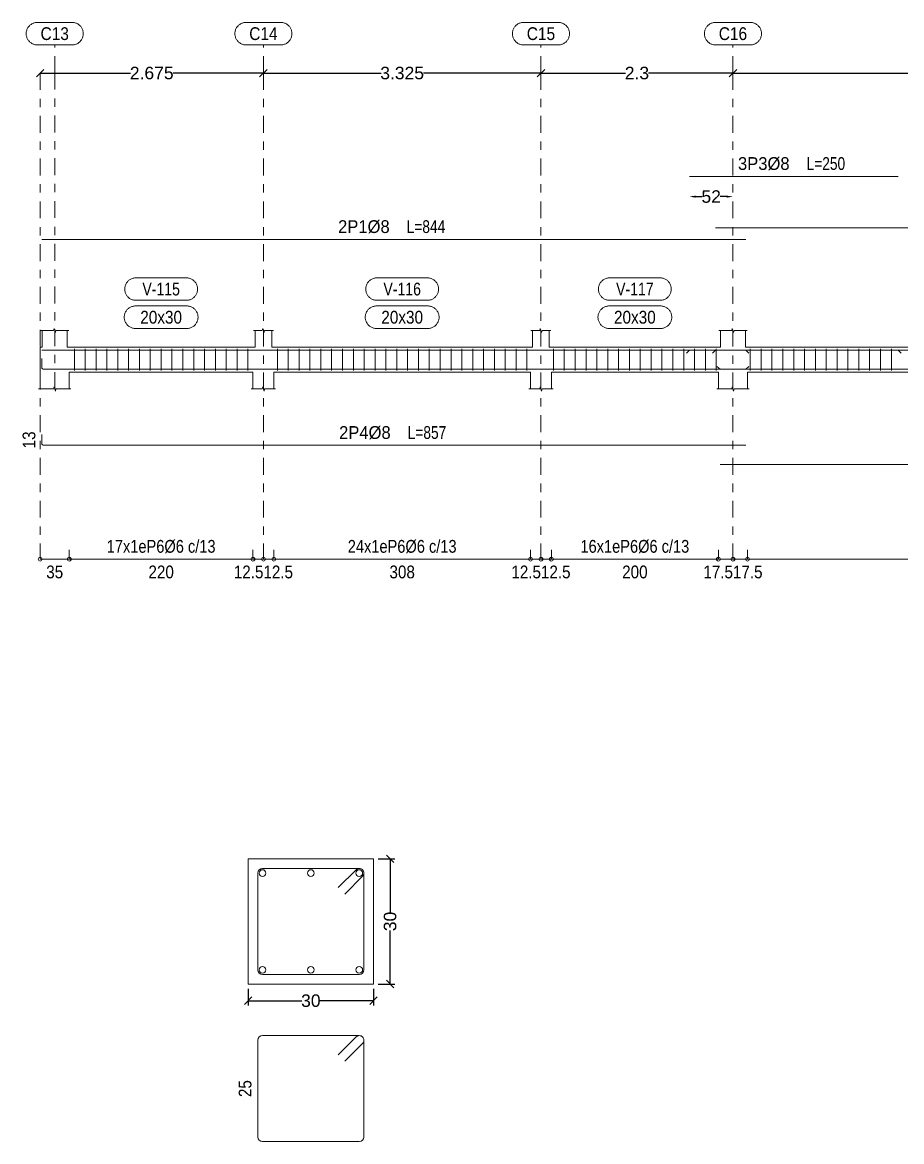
# Model space of a CAD drawing. Header units: millimetres. Extents: x 2 to 158, y -69 to 77.
# Drawn here: x 124.61 to 135.14, y 51.8 to 65.21 of the extents above; entities that cross this region are included whole.
import ezdxf
from ezdxf.enums import TextEntityAlignment as Align

# ---------------------------------------------------------------- set-up
doc = ezdxf.new("R2010")
doc.units = ezdxf.units.MM
doc.linetypes.add('CYPE_RAYAPUNTO', pattern=[0.4125, 0.2025, -0.105, 0, -0.105])
for name, color, linetype, lineweight in [('ALZ_ARM_LONG_ARM_TEXTOS', 3, 'Continuous', 9), ('ALZ_ARM_LONG_TXT_LONG', 3, 'Continuous', 9), ('ALZ_ARM_TRANS_TXT_EST', 3, 'Continuous', 9), ('ALZ_CONT_NUDOS', 122, 'Continuous', 9), ('ALZ_CONT_VIG_HORMIGON', 2, 'Continuous', 9), ('ALZ_COT_COT_ANCLAJES', 3, 'Continuous', 0), ('ALZ_COT_COT_ARM', 3, 'Continuous', 0), ('ALZ_COT_COT_EST', 3, 'Continuous', 0), ('ALZ_COT_COT_LIN_APOYOS', 2, 'CYPE_RAYAPUNTO', 0), ('ALZ_COT_LONGITUD_PROYECTADA', 122, 'Continuous', 0), ('ALZ_COT_TEXTOS_ESTRIBOS', 122, 'Continuous', 0), ('ALZ_REF_COT_LIN_AUX_COTA', 2, 'CYPE_RAYAPUNTO', 9), ('ALZ_REF_REF_NOMBRE', 3, 'Continuous', 9), ('ALZ_REF_REF_REFERENCIA', 3, 'Continuous', 9), ('ALZ_REF_TEXTO_REF_NOMBRE', 3, 'Continuous', 9), ('ALZ_REF_TEXTO_REF_REFERENCIA', 3, 'Continuous', 9), ('ARM_LONGITUDINAL_Ø16', 212, 'Continuous', 9), ('ARM_LONGITUDINAL_Ø8', 32, 'Continuous', 9), ('ARM_TRANSVERSAL_Ø6', 151, 'Continuous', 9), ('SEC_CONT_VIG_HORMIGON_SECCION', 2, 'Continuous', 9), ('SEC_COTAS_SEC_DIM_VIGA', 122, 'Continuous', 0), ('SEC_COTAS_TEXTOS_DESPIECE_ESTRIBADO', 122, 'Continuous', 0)]:
    doc.layers.add(name, color=color, linetype=linetype, lineweight=lineweight)
doc.styles.add('CYPETXT_0.225_romans', font='arial.ttf', dxfattribs={"height": 0.15})
doc.styles.add('CYPETXT_romans', font='arial.ttf', dxfattribs={"height": 0.2})
doc.dimstyles.new('cype_arrow', dxfattribs={"dimtxt": 0.18, "dimasz": 0.075, "dimexe": 0.05625, "dimexo": 0.05625, "dimgap": 0, "dimtad": 0, "dimdec": 4, "dimzin": 0, "dimdsep": 46, "dimtxsty": 'CYPETXT_0.225_romans', "dimcen": 0.09, "dimadec": 0, "dimazin": 0, "dimtfac": 1, "dimtdec": 4, "dimtofl": 0, "dimtmove": 2, "dimatfit": 3, "dimfxl": 1, "dimtolj": 1, "dimtzin": 0, "dimarcsym": 0})
doc.dimstyles.new('cype_oblique', dxfattribs={"dimtxt": 0.18, "dimasz": 0.18, "dimexe": 0.05625, "dimexo": 0.05625, "dimgap": 0, "dimtad": 0, "dimdec": 4, "dimzin": 0, "dimdsep": 46, "dimtxsty": 'CYPETXT_0.225_romans', "dimblk": 'OBLIQUE', "dimtsz": 0.045, "dimcen": 0.09, "dimadec": 0, "dimazin": 0, "dimtfac": 1, "dimtdec": 4, "dimtofl": 0, "dimtmove": 2, "dimatfit": 3, "dimfxl": 1, "dimtolj": 1, "dimtzin": 0, "dimarcsym": 0})

# ---------------------------------------------------------------- blocks, each defined once
blk = doc.blocks.new('*D343')
at = {"layer": 'ALZ_COT_LONGITUD_PROYECTADA', "color": 0, "lineweight": -2, "transparency": 16777216}
for p, q in [((124.776, 64.56), (124.866, 64.65)), ((127.451, 64.56), (127.541, 64.65)), ((124.821, 64.605), (125.903, 64.605)), ((127.496, 64.605), (126.413, 64.605))]:
    blk.add_line(p, q, dxfattribs=at)
at = {"layer": 'Defpoints', "color": 0, "transparency": 16777216}
for p in [(124.821, 64.605), (124.821, 64.605), (127.496, 64.605)]:
    blk.add_point(p, dxfattribs=at)
at = {"layer": 'ALZ_COT_LONGITUD_PROYECTADA', "color": 0, "transparency": 16777216, "insert": (126.158, 64.605), "char_height": 0.15, "attachment_point": 5, "style": 'CYPETXT_0.225_romans'}
blk.add_mtext('\\A1;2.675', dxfattribs=at)
blk = doc.blocks.new('_OBLIQUE')
at = {"color": 0, "linetype": 'ByBlock', "lineweight": -2}
blk.add_line((-0.5, -0.5), (0.5, 0.5), dxfattribs=at)
blk = doc.blocks.new('*D344')
at = {"layer": 'ALZ_COT_LONGITUD_PROYECTADA', "color": 0, "lineweight": -2, "transparency": 16777216}
for p, q in [((127.451, 64.56), (127.541, 64.65)), ((130.776, 64.56), (130.866, 64.65)), ((127.496, 64.605), (128.905, 64.605)), ((130.821, 64.605), (129.412, 64.605))]:
    blk.add_line(p, q, dxfattribs=at)
at = {"layer": 'Defpoints', "color": 0, "transparency": 16777216}
for p in [(127.496, 64.605), (127.496, 64.605), (130.821, 64.605)]:
    blk.add_point(p, dxfattribs=at)
at = {"layer": 'ALZ_COT_LONGITUD_PROYECTADA', "color": 0, "transparency": 16777216, "insert": (129.158, 64.605), "char_height": 0.15, "attachment_point": 5, "style": 'CYPETXT_0.225_romans'}
blk.add_mtext('\\A1;3.325', dxfattribs=at)
blk = doc.blocks.new('*D345')
at = {"layer": 'ALZ_COT_LONGITUD_PROYECTADA', "color": 0, "lineweight": -2, "transparency": 16777216}
for p, q in [((130.776, 64.56), (130.866, 64.65)), ((133.076, 64.56), (133.166, 64.65)), ((130.821, 64.605), (131.833, 64.605)), ((133.121, 64.605), (132.109, 64.605))]:
    blk.add_line(p, q, dxfattribs=at)
at = {"layer": 'Defpoints', "color": 0, "transparency": 16777216}
for p in [(130.821, 64.605), (130.821, 64.605), (133.121, 64.605)]:
    blk.add_point(p, dxfattribs=at)
at = {"layer": 'ALZ_COT_LONGITUD_PROYECTADA', "color": 0, "transparency": 16777216, "insert": (131.971, 64.605), "char_height": 0.15, "attachment_point": 5, "style": 'CYPETXT_0.225_romans'}
blk.add_mtext('\\A1;2.3', dxfattribs=at)
blk = doc.blocks.new('*D346')
at = {"layer": 'ALZ_COT_LONGITUD_PROYECTADA', "color": 0, "lineweight": -2, "transparency": 16777216}
for p, q in [((133.076, 64.56), (133.166, 64.65)), ((142.076, 64.56), (142.166, 64.65)), ((133.121, 64.605), (137.572, 64.605)), ((142.121, 64.605), (137.67, 64.605))]:
    blk.add_line(p, q, dxfattribs=at)
at = {"layer": 'Defpoints', "color": 0, "transparency": 16777216}
for p in [(133.121, 64.605), (133.121, 64.605), (142.121, 64.605)]:
    blk.add_point(p, dxfattribs=at)
at = {"layer": 'ALZ_COT_LONGITUD_PROYECTADA', "color": 0, "transparency": 16777216, "insert": (137.621, 64.605), "char_height": 0.15, "attachment_point": 5, "style": 'CYPETXT_0.225_romans'}
blk.add_mtext('\\A1;9', dxfattribs=at)
blk = doc.blocks.new('*D347')
at = {"layer": 'ALZ_COT_COT_ARM', "color": 0, "lineweight": -2, "transparency": 16777216}
for p, q in [((132.674, 63.125), (132.753, 63.125)), ((133.046, 63.125), (132.967, 63.125))]:
    blk.add_line(p, q, dxfattribs=at)
at = {"layer": 'ALZ_COT_COT_ARM', "color": 0, "transparency": 16777216}
for points in [[(132.674, 63.137), (132.674, 63.112), (132.599, 63.125)], [(133.046, 63.137), (133.046, 63.112), (133.121, 63.125)]]:
    blk.add_solid(points, dxfattribs=at)
at = {"layer": 'Defpoints', "color": 0, "transparency": 16777216}
for p in [(132.599, 63.125), (133.121, 63.125), (133.121, 63.125)]:
    blk.add_point(p, dxfattribs=at)
at = {"layer": 'ALZ_COT_COT_ARM', "color": 0, "transparency": 16777216, "insert": (132.86, 63.125), "char_height": 0.15, "attachment_point": 5, "style": 'CYPETXT_0.225_romans'}
blk.add_mtext('\\A1;52', dxfattribs=at)
blk = doc.blocks.new('*D354')
at = {"layer": 'Defpoints', "color": 0, "transparency": 16777216}
for p in [(127.314, 53.689), (128.814, 53.689), (128.814, 53.489)]:
    blk.add_point(p, dxfattribs=at)
at = {"layer": 'SEC_COTAS_SEC_DIM_VIGA', "color": 0, "lineweight": -2, "transparency": 16777216}
for p, q in [((127.269, 53.444), (127.359, 53.534)), ((127.314, 53.633), (127.314, 53.433)), ((128.769, 53.444), (128.859, 53.534)), ((128.814, 53.633), (128.814, 53.433)), ((127.314, 53.489), (127.957, 53.489)), ((128.814, 53.489), (128.171, 53.489))]:
    blk.add_line(p, q, dxfattribs=at)
at = {"layer": 'SEC_COTAS_SEC_DIM_VIGA', "color": 0, "transparency": 16777216, "insert": (128.064, 53.489), "char_height": 0.15, "attachment_point": 5, "style": 'CYPETXT_0.225_romans'}
blk.add_mtext('\\A1;30', dxfattribs=at)
blk = doc.blocks.new('*D355')
at = {"layer": 'Defpoints', "color": 0, "transparency": 16777216}
for p in [(128.814, 55.189), (129.014, 55.189), (128.814, 53.689)]:
    blk.add_point(p, dxfattribs=at)
at = {"layer": 'SEC_COTAS_SEC_DIM_VIGA', "color": 0, "lineweight": -2, "transparency": 16777216}
for p, q in [((128.87, 55.189), (129.07, 55.189)), ((129.059, 55.144), (128.969, 55.234)), ((129.014, 55.189), (129.014, 54.546)), ((129.014, 53.689), (129.014, 54.332)), ((128.87, 53.689), (129.07, 53.689)), ((129.059, 53.644), (128.969, 53.734))]:
    blk.add_line(p, q, dxfattribs=at)
at = {"layer": 'SEC_COTAS_SEC_DIM_VIGA', "color": 0, "transparency": 16777216, "insert": (129.014, 54.439), "char_height": 0.15, "attachment_point": 5, "rotation": 90, "style": 'CYPETXT_0.225_romans'}
blk.add_mtext('\\A1;30', dxfattribs=at)

msp = doc.modelspace()

# ---------------------------------------------------------------- linework, layer by layer
at = {"layer": 'ALZ_CONT_NUDOS'}
for p, q in [((124.84582, 61.3197), (124.84582, 61.5197)), ((125.14582, 61.3197), (125.14582, 61.5197)), ((127.39582, 61.3197), (127.39582, 61.5197)), ((127.59582, 61.3197), (127.59582, 61.5197)), ((130.72089, 61.3197), (130.72089, 61.5197)), ((130.92089, 61.3197), (130.92089, 61.5197)), ((132.97089, 61.3197), (132.97089, 61.5197)), ((133.27089, 61.3197), (133.27089, 61.5197)), ((124.82082, 61.3197), (124.84582, 61.3197)), ((125.17082, 61.3197), (125.14582, 61.3197)), ((127.37082, 61.3197), (127.39582, 61.3197)), ((127.62082, 61.3197), (127.59582, 61.3197)), ((130.69589, 61.3197), (130.72089, 61.3197)), ((130.94589, 61.3197), (130.92089, 61.3197)), ((132.94589, 61.3197), (132.97089, 61.3197)), ((133.29589, 61.3197), (133.27089, 61.3197)), ((124.82082, 61.0197), (124.82082, 60.8197)), ((125.17082, 61.0197), (125.17082, 60.8197)), ((127.37082, 61.0197), (127.37082, 60.8197)), ((127.62082, 61.0197), (127.62082, 60.8197)), ((130.69589, 61.0197), (130.69589, 60.8197)), ((130.94589, 61.0197), (130.94589, 60.8197)), ((132.94589, 61.0197), (132.94589, 60.8197)), ((133.29589, 61.0197), (133.29589, 60.8197))]:
    msp.add_line(p, q, dxfattribs=at)
for points in [[(124.82582, 61.5197), (124.98082, 61.5197), (124.98832, 61.5447), (125.00332, 61.4947), (125.01082, 61.5197), (125.16582, 61.5197)], [(127.37582, 61.5197), (127.48082, 61.5197), (127.48832, 61.5447), (127.50332, 61.4947), (127.51082, 61.5197), (127.61582, 61.5197)], [(130.70089, 61.5197), (130.80589, 61.5197), (130.81339, 61.5447), (130.82839, 61.4947), (130.83589, 61.5197), (130.94089, 61.5197)], [(132.95089, 61.5197), (133.10589, 61.5197), (133.11339, 61.5447), (133.12839, 61.4947), (133.13589, 61.5197), (133.29089, 61.5197)], [(124.82082, 61.3197), (124.82082, 61.0197)], [(124.80082, 60.8197), (124.98082, 60.8197), (124.98832, 60.8447), (125.00332, 60.7947), (125.01082, 60.8197), (125.19082, 60.8197)], [(127.35082, 60.8197), (127.48082, 60.8197), (127.48832, 60.8447), (127.50332, 60.7947), (127.51082, 60.8197), (127.64082, 60.8197)], [(130.67589, 60.8197), (130.80589, 60.8197), (130.81339, 60.8447), (130.82839, 60.7947), (130.83589, 60.8197), (130.96589, 60.8197)], [(132.92589, 60.8197), (133.10589, 60.8197), (133.11339, 60.8447), (133.12839, 60.7947), (133.13589, 60.8197), (133.31589, 60.8197)]]:
    msp.add_lwpolyline(points, dxfattribs=at)
at = {"layer": 'ALZ_CONT_VIG_HORMIGON'}
for p, q in [((125.17082, 61.3197), (127.37082, 61.3197)), ((127.62082, 61.3197), (130.69589, 61.3197)), ((130.94589, 61.3197), (132.94589, 61.3197)), ((133.29589, 61.3197), (141.42089, 61.3197)), ((125.17082, 61.0197), (127.37082, 61.0197)), ((127.62082, 61.0197), (130.69589, 61.0197)), ((130.94589, 61.0197), (132.94589, 61.0197)), ((133.29589, 61.0197), (141.42089, 61.0197))]:
    msp.add_line(p, q, dxfattribs=at)
at = {"layer": 'ALZ_COT_COT_EST'}
for p, q in [((124.82082, 58.78061), (124.82082, 58.89311)), ((125.17082, 58.78061), (125.17082, 58.89311)), ((127.37082, 58.78061), (127.37082, 58.89311)), ((127.49582, 58.78061), (127.49582, 58.89311)), ((127.62082, 58.78061), (127.62082, 58.89311)), ((130.69589, 58.78061), (130.69589, 58.89311)), ((130.82089, 58.78061), (130.82089, 58.89311)), ((130.94589, 58.78061), (130.94589, 58.89311)), ((132.94589, 58.78061), (132.94589, 58.89311)), ((133.12089, 58.78061), (133.12089, 58.89311)), ((133.29589, 58.78061), (133.29589, 58.89311))]:
    msp.add_line(p, q, dxfattribs=at)
for points in [[(124.82082, 58.78061), (125.17082, 58.78061), (125.17082, 58.89311)], [(125.17082, 58.78061), (127.37082, 58.78061), (127.37082, 58.89311)], [(127.37082, 58.78061), (127.49582, 58.78061), (127.49582, 58.89311)], [(127.49582, 58.78061), (127.62082, 58.78061), (127.62082, 58.89311)], [(127.62082, 58.78061), (130.69589, 58.78061), (130.69589, 58.89311)], [(130.69589, 58.78061), (130.82089, 58.78061), (130.82089, 58.89311)], [(130.82089, 58.78061), (130.94589, 58.78061), (130.94589, 58.89311)], [(130.94589, 58.78061), (132.94589, 58.78061), (132.94589, 58.89311)], [(132.94589, 58.78061), (133.12089, 58.78061), (133.12089, 58.89311)], [(133.12089, 58.78061), (133.29589, 58.78061), (133.29589, 58.89311)], [(133.29589, 58.78061), (141.42089, 58.78061), (141.42089, 58.89311)]]:
    msp.add_lwpolyline(points, dxfattribs=at)
for centre in [(124.82082, 58.78061), (125.17082, 58.78061), (125.17082, 58.78061), (127.37082, 58.78061), (127.37082, 58.78061), (127.49582, 58.78061), (127.49582, 58.78061), (127.62082, 58.78061), (127.62082, 58.78061), (130.69589, 58.78061), (130.69589, 58.78061), (130.82089, 58.78061), (130.82089, 58.78061), (130.94589, 58.78061), (130.94589, 58.78061), (132.94589, 58.78061), (132.94589, 58.78061), (133.12089, 58.78061), (133.12089, 58.78061), (133.29589, 58.78061), (133.29589, 58.78061)]:
    msp.add_circle(centre, 0.0225, dxfattribs=at)
at = {"layer": 'ALZ_COT_COT_LIN_APOYOS'}
for p, q in [((124.82082, 64.60529), (124.82082, 58.78061)), ((127.49582, 64.60529), (127.49582, 58.78061)), ((130.82089, 64.60529), (130.82089, 58.78061)), ((133.12089, 64.60529), (133.12089, 58.78061))]:
    msp.add_line(p, q, dxfattribs=at)
at = {"layer": 'ALZ_REF_COT_LIN_AUX_COTA'}
for p, q in [((124.99582, 64.60529), (124.99582, 64.94279)), ((127.49582, 64.60529), (127.49582, 64.94279)), ((130.82089, 64.60529), (130.82089, 64.94279)), ((133.12089, 64.60529), (133.12089, 64.94279)), ((124.99582, 60.8197), (124.99582, 64.60529))]:
    msp.add_line(p, q, dxfattribs=at)
at = {"layer": 'ALZ_REF_REF_NOMBRE'}
for points in [[(126.57232, 62.1522), (126.58134, 62.1519), (126.59031, 62.151), (126.59921, 62.1495), (126.60799, 62.1474), (126.6166, 62.14473), (126.62502, 62.14149), (126.63321, 62.13769), (126.64112, 62.13336), (126.64872, 62.1285), (126.65599, 62.12315), (126.66288, 62.11732), (126.66936, 62.11105), (126.67541, 62.10436), (126.681, 62.09728), (126.68611, 62.08984), (126.69071, 62.08208), (126.69478, 62.07403), (126.6983, 62.06572), (126.70126, 62.0572), (126.70364, 62.0485), (126.70544, 62.03966), (126.70664, 62.03071), (126.70724, 62.02171), (126.70724, 62.01269), (126.70664, 62.00369), (126.70544, 61.99475), (126.70364, 61.98591), (126.70126, 61.9772), (126.6983, 61.96868), (126.69478, 61.96037), (126.69071, 61.95232), (126.68611, 61.94456), (126.681, 61.93712), (126.67541, 61.93004), (126.66936, 61.92335), (126.66288, 61.91708), (126.65599, 61.91125), (126.64872, 61.9059), (126.64112, 61.90105), (126.63321, 61.89671), (126.62502, 61.89291), (126.6166, 61.88967), (126.60799, 61.887), (126.59921, 61.88491), (126.59031, 61.88341), (126.58134, 61.8825), (126.57232, 61.8822), (125.96932, 61.8822), (125.9603, 61.8825), (125.95133, 61.88341), (125.94243, 61.88491), (125.93365, 61.887), (125.92504, 61.88967), (125.91662, 61.89291), (125.90843, 61.89671), (125.90052, 61.90105), (125.89292, 61.9059), (125.88565, 61.91125), (125.87876, 61.91708), (125.87228, 61.92335), (125.86623, 61.93004), (125.86063, 61.93712), (125.85553, 61.94456), (125.85093, 61.95232), (125.84686, 61.96037), (125.84334, 61.96868), (125.84038, 61.9772), (125.838, 61.98591), (125.8362, 61.99475), (125.835, 62.00369), (125.83439, 62.01269), (125.83439, 62.02171), (125.835, 62.03071), (125.8362, 62.03966), (125.838, 62.0485), (125.84038, 62.0572), (125.84334, 62.06572), (125.84686, 62.07403), (125.85093, 62.08208), (125.85553, 62.08984), (125.86063, 62.09728), (125.86623, 62.10436), (125.87228, 62.11105), (125.87876, 62.11732), (125.88565, 62.12315), (125.89292, 62.1285), (125.90052, 62.13336), (125.90843, 62.13769), (125.91662, 62.14149), (125.92504, 62.14473), (125.93365, 62.1474), (125.94243, 62.1495), (125.95133, 62.151), (125.9603, 62.1519), (125.96932, 62.1522), (126.57232, 62.1522)], [(129.45985, 62.1522), (129.46887, 62.1519), (129.47785, 62.151), (129.48674, 62.1495), (129.49552, 62.1474), (129.50414, 62.14473), (129.51256, 62.14149), (129.52074, 62.13769), (129.52865, 62.13336), (129.53626, 62.1285), (129.54352, 62.12315), (129.55041, 62.11732), (129.5569, 62.11105), (129.56295, 62.10436), (129.56854, 62.09728), (129.57364, 62.08984), (129.57824, 62.08208), (129.58231, 62.07403), (129.58583, 62.06572), (129.58879, 62.0572), (129.59118, 62.0485), (129.59297, 62.03966), (129.59418, 62.03071), (129.59478, 62.02171), (129.59478, 62.01269), (129.59418, 62.00369), (129.59297, 61.99475), (129.59118, 61.98591), (129.58879, 61.9772), (129.58583, 61.96868), (129.58231, 61.96037), (129.57824, 61.95232), (129.57364, 61.94456), (129.56854, 61.93712), (129.56295, 61.93004), (129.5569, 61.92335), (129.55041, 61.91708), (129.54352, 61.91125), (129.53626, 61.9059), (129.52865, 61.90105), (129.52074, 61.89671), (129.51256, 61.89291), (129.50414, 61.88967), (129.49552, 61.887), (129.48674, 61.88491), (129.47785, 61.88341), (129.46887, 61.8825), (129.45985, 61.8822), (128.85685, 61.8822), (128.84784, 61.8825), (128.83886, 61.88341), (128.82996, 61.88491), (128.82119, 61.887), (128.81257, 61.88967), (128.80415, 61.89291), (128.79597, 61.89671), (128.78806, 61.90105), (128.78045, 61.9059), (128.77319, 61.91125), (128.7663, 61.91708), (128.75981, 61.92335), (128.75376, 61.93004), (128.74817, 61.93712), (128.74306, 61.94456), (128.73847, 61.95232), (128.7344, 61.96037), (128.73087, 61.96868), (128.72792, 61.9772), (128.72553, 61.98591), (128.72373, 61.99475), (128.72253, 62.00369), (128.72193, 62.01269), (128.72193, 62.02171), (128.72253, 62.03071), (128.72373, 62.03966), (128.72553, 62.0485), (128.72792, 62.0572), (128.73087, 62.06572), (128.7344, 62.07403), (128.73847, 62.08208), (128.74306, 62.08984), (128.74817, 62.09728), (128.75376, 62.10436), (128.75981, 62.11105), (128.7663, 62.11732), (128.77319, 62.12315), (128.78045, 62.1285), (128.78806, 62.13336), (128.79597, 62.13769), (128.80415, 62.14149), (128.81257, 62.14473), (128.82119, 62.1474), (128.82996, 62.1495), (128.83886, 62.151), (128.84784, 62.1519), (128.85685, 62.1522), (129.45985, 62.1522)], [(132.24739, 62.1522), (132.25641, 62.1519), (132.26538, 62.151), (132.27428, 62.1495), (132.28306, 62.1474), (132.29167, 62.14473), (132.30009, 62.14149), (132.30828, 62.13769), (132.31619, 62.13336), (132.32379, 62.1285), (132.33106, 62.12315), (132.33794, 62.11732), (132.34443, 62.11105), (132.35048, 62.10436), (132.35607, 62.09728), (132.36118, 62.08984), (132.36578, 62.08208), (132.36985, 62.07403), (132.37337, 62.06572), (132.37633, 62.0572), (132.37871, 62.0485), (132.38051, 62.03966), (132.38171, 62.03071), (132.38231, 62.02171), (132.38231, 62.01269), (132.38171, 62.00369), (132.38051, 61.99475), (132.37871, 61.98591), (132.37633, 61.9772), (132.37337, 61.96868), (132.36985, 61.96037), (132.36578, 61.95232), (132.36118, 61.94456), (132.35607, 61.93712), (132.35048, 61.93004), (132.34443, 61.92335), (132.33794, 61.91708), (132.33106, 61.91125), (132.32379, 61.9059), (132.31619, 61.90105), (132.30828, 61.89671), (132.30009, 61.89291), (132.29167, 61.88967), (132.28306, 61.887), (132.27428, 61.88491), (132.26538, 61.88341), (132.25641, 61.8825), (132.24739, 61.8822), (131.64439, 61.8822), (131.63537, 61.8825), (131.6264, 61.88341), (131.6175, 61.88491), (131.60872, 61.887), (131.60011, 61.88967), (131.59169, 61.89291), (131.5835, 61.89671), (131.57559, 61.90105), (131.56799, 61.9059), (131.56072, 61.91125), (131.55383, 61.91708), (131.54735, 61.92335), (131.5413, 61.93004), (131.5357, 61.93712), (131.5306, 61.94456), (131.526, 61.95232), (131.52193, 61.96037), (131.51841, 61.96868), (131.51545, 61.9772), (131.51307, 61.98591), (131.51127, 61.99475), (131.51007, 62.00369), (131.50946, 62.01269), (131.50946, 62.02171), (131.51007, 62.03071), (131.51127, 62.03966), (131.51307, 62.0485), (131.51545, 62.0572), (131.51841, 62.06572), (131.52193, 62.07403), (131.526, 62.08208), (131.5306, 62.08984), (131.5357, 62.09728), (131.5413, 62.10436), (131.54735, 62.11105), (131.55383, 62.11732), (131.56072, 62.12315), (131.56799, 62.1285), (131.57559, 62.13336), (131.5835, 62.13769), (131.59169, 62.14149), (131.60011, 62.14473), (131.60872, 62.1474), (131.6175, 62.1495), (131.6264, 62.151), (131.63537, 62.1519), (131.64439, 62.1522), (132.24739, 62.1522)], [(126.57794, 61.8147), (126.58696, 61.8144), (126.59594, 61.8135), (126.60483, 61.812), (126.61361, 61.8099), (126.62223, 61.80723), (126.63065, 61.80399), (126.63883, 61.80019), (126.64674, 61.79586), (126.65435, 61.791), (126.66161, 61.78565), (126.6685, 61.77982), (126.67499, 61.77355), (126.68104, 61.76686), (126.68663, 61.75978), (126.69173, 61.75234), (126.69633, 61.74458), (126.7004, 61.73653), (126.70392, 61.72822), (126.70688, 61.7197), (126.70927, 61.711), (126.71106, 61.70216), (126.71227, 61.69321), (126.71287, 61.68421), (126.71287, 61.67519), (126.71227, 61.66619), (126.71106, 61.65725), (126.70927, 61.64841), (126.70688, 61.6397), (126.70392, 61.63118), (126.7004, 61.62287), (126.69633, 61.61482), (126.69173, 61.60706), (126.68663, 61.59962), (126.68104, 61.59254), (126.67499, 61.58585), (126.6685, 61.57958), (126.66161, 61.57375), (126.65435, 61.5684), (126.64674, 61.56355), (126.63883, 61.55921), (126.63065, 61.55541), (126.62223, 61.55217), (126.61361, 61.5495), (126.60483, 61.54741), (126.59594, 61.54591), (126.58696, 61.545), (126.57794, 61.5447), (125.96369, 61.5447), (125.95468, 61.545), (125.9457, 61.54591), (125.9368, 61.54741), (125.92803, 61.5495), (125.91941, 61.55217), (125.91099, 61.55541), (125.90281, 61.55921), (125.8949, 61.56355), (125.88729, 61.5684), (125.88003, 61.57375), (125.87314, 61.57958), (125.86665, 61.58585), (125.8606, 61.59254), (125.85501, 61.59962), (125.8499, 61.60706), (125.84531, 61.61482), (125.84124, 61.62287), (125.83771, 61.63118), (125.83476, 61.6397), (125.83237, 61.64841), (125.83057, 61.65725), (125.82937, 61.66619), (125.82877, 61.67519), (125.82877, 61.68421), (125.82937, 61.69321), (125.83057, 61.70216), (125.83237, 61.711), (125.83476, 61.7197), (125.83771, 61.72822), (125.84124, 61.73653), (125.84531, 61.74458), (125.8499, 61.75234), (125.85501, 61.75978), (125.8606, 61.76686), (125.86665, 61.77355), (125.87314, 61.77982), (125.88003, 61.78565), (125.88729, 61.791), (125.8949, 61.79586), (125.90281, 61.80019), (125.91099, 61.80399), (125.91941, 61.80723), (125.92803, 61.8099), (125.9368, 61.812), (125.9457, 61.8135), (125.95468, 61.8144), (125.96369, 61.8147), (126.57794, 61.8147)], [(129.46548, 61.8147), (129.4745, 61.8144), (129.48347, 61.8135), (129.49237, 61.812), (129.50115, 61.8099), (129.50976, 61.80723), (129.51818, 61.80399), (129.52637, 61.80019), (129.53428, 61.79586), (129.54188, 61.791), (129.54915, 61.78565), (129.55603, 61.77982), (129.56252, 61.77355), (129.56857, 61.76686), (129.57416, 61.75978), (129.57927, 61.75234), (129.58387, 61.74458), (129.58794, 61.73653), (129.59146, 61.72822), (129.59442, 61.7197), (129.5968, 61.711), (129.5986, 61.70216), (129.5998, 61.69321), (129.6004, 61.68421), (129.6004, 61.67519), (129.5998, 61.66619), (129.5986, 61.65725), (129.5968, 61.64841), (129.59442, 61.6397), (129.59146, 61.63118), (129.58794, 61.62287), (129.58387, 61.61482), (129.57927, 61.60706), (129.57416, 61.59962), (129.56857, 61.59254), (129.56252, 61.58585), (129.55603, 61.57958), (129.54915, 61.57375), (129.54188, 61.5684), (129.53428, 61.56355), (129.52637, 61.55921), (129.51818, 61.55541), (129.50976, 61.55217), (129.50115, 61.5495), (129.49237, 61.54741), (129.48347, 61.54591), (129.4745, 61.545), (129.46548, 61.5447), (128.85123, 61.5447), (128.84221, 61.545), (128.83324, 61.54591), (128.82434, 61.54741), (128.81556, 61.5495), (128.80695, 61.55217), (128.79853, 61.55541), (128.79034, 61.55921), (128.78243, 61.56355), (128.77483, 61.5684), (128.76756, 61.57375), (128.76067, 61.57958), (128.75419, 61.58585), (128.74814, 61.59254), (128.74254, 61.59962), (128.73744, 61.60706), (128.73284, 61.61482), (128.72877, 61.62287), (128.72525, 61.63118), (128.72229, 61.6397), (128.71991, 61.64841), (128.71811, 61.65725), (128.71691, 61.66619), (128.7163, 61.67519), (128.7163, 61.68421), (128.71691, 61.69321), (128.71811, 61.70216), (128.71991, 61.711), (128.72229, 61.7197), (128.72525, 61.72822), (128.72877, 61.73653), (128.73284, 61.74458), (128.73744, 61.75234), (128.74254, 61.75978), (128.74814, 61.76686), (128.75419, 61.77355), (128.76067, 61.77982), (128.76756, 61.78565), (128.77483, 61.791), (128.78243, 61.79586), (128.79034, 61.80019), (128.79853, 61.80399), (128.80695, 61.80723), (128.81556, 61.8099), (128.82434, 61.812), (128.83324, 61.8135), (128.84221, 61.8144), (128.85123, 61.8147), (129.46548, 61.8147)], [(132.25301, 61.8147), (132.26203, 61.8144), (132.27101, 61.8135), (132.2799, 61.812), (132.28868, 61.8099), (132.2973, 61.80723), (132.30572, 61.80399), (132.3139, 61.80019), (132.32181, 61.79586), (132.32942, 61.791), (132.33668, 61.78565), (132.34357, 61.77982), (132.35005, 61.77355), (132.35611, 61.76686), (132.3617, 61.75978), (132.3668, 61.75234), (132.3714, 61.74458), (132.37547, 61.73653), (132.37899, 61.72822), (132.38195, 61.7197), (132.38434, 61.711), (132.38613, 61.70216), (132.38734, 61.69321), (132.38794, 61.68421), (132.38794, 61.67519), (132.38734, 61.66619), (132.38613, 61.65725), (132.38434, 61.64841), (132.38195, 61.6397), (132.37899, 61.63118), (132.37547, 61.62287), (132.3714, 61.61482), (132.3668, 61.60706), (132.3617, 61.59962), (132.35611, 61.59254), (132.35005, 61.58585), (132.34357, 61.57958), (132.33668, 61.57375), (132.32942, 61.5684), (132.32181, 61.56355), (132.3139, 61.55921), (132.30572, 61.55541), (132.2973, 61.55217), (132.28868, 61.5495), (132.2799, 61.54741), (132.27101, 61.54591), (132.26203, 61.545), (132.25301, 61.5447), (131.63876, 61.5447), (131.62975, 61.545), (131.62077, 61.54591), (131.61187, 61.54741), (131.6031, 61.5495), (131.59448, 61.55217), (131.58606, 61.55541), (131.57788, 61.55921), (131.56997, 61.56355), (131.56236, 61.5684), (131.5551, 61.57375), (131.54821, 61.57958), (131.54172, 61.58585), (131.53567, 61.59254), (131.53008, 61.59962), (131.52497, 61.60706), (131.52038, 61.61482), (131.51631, 61.62287), (131.51278, 61.63118), (131.50982, 61.6397), (131.50744, 61.64841), (131.50564, 61.65725), (131.50444, 61.66619), (131.50384, 61.67519), (131.50384, 61.68421), (131.50444, 61.69321), (131.50564, 61.70216), (131.50744, 61.711), (131.50982, 61.7197), (131.51278, 61.72822), (131.51631, 61.73653), (131.52038, 61.74458), (131.52497, 61.75234), (131.53008, 61.75978), (131.53567, 61.76686), (131.54172, 61.77355), (131.54821, 61.77982), (131.5551, 61.78565), (131.56236, 61.791), (131.56997, 61.79586), (131.57788, 61.80019), (131.58606, 61.80399), (131.59448, 61.80723), (131.6031, 61.8099), (131.61187, 61.812), (131.62077, 61.8135), (131.62975, 61.8144), (131.63876, 61.8147), (132.25301, 61.8147)]]:
    msp.add_lwpolyline(points, close=True, dxfattribs=at)
at = {"layer": 'ALZ_REF_REF_REFERENCIA'}
for points in [[(125.20282, 65.21279), (125.21184, 65.21249), (125.22081, 65.21159), (125.22971, 65.21008), (125.23849, 65.20799), (125.2471, 65.20532), (125.25552, 65.20208), (125.26371, 65.19828), (125.27162, 65.19394), (125.27922, 65.18909), (125.28649, 65.18374), (125.29338, 65.17791), (125.29986, 65.17164), (125.30591, 65.16495), (125.3115, 65.15787), (125.31661, 65.15043), (125.32121, 65.14267), (125.32528, 65.13462), (125.3288, 65.12631), (125.33176, 65.11779), (125.33414, 65.10909), (125.33594, 65.10024), (125.33714, 65.0913), (125.33774, 65.0823), (125.33774, 65.07328), (125.33714, 65.06428), (125.33594, 65.05534), (125.33414, 65.04649), (125.33176, 65.03779), (125.3288, 65.02927), (125.32528, 65.02096), (125.32121, 65.01291), (125.31661, 65.00515), (125.3115, 64.99771), (125.30591, 64.99063), (125.29986, 64.98394), (125.29338, 64.97767), (125.28649, 64.97184), (125.27922, 64.96649), (125.27162, 64.96164), (125.26371, 64.9573), (125.25552, 64.9535), (125.2471, 64.95026), (125.23849, 64.94759), (125.22971, 64.94549), (125.22081, 64.94399), (125.21184, 64.94309), (125.20282, 64.94279), (124.78882, 64.94279), (124.7798, 64.94309), (124.77083, 64.94399), (124.76193, 64.94549), (124.75315, 64.94759), (124.74454, 64.95026), (124.73612, 64.9535), (124.72793, 64.9573), (124.72002, 64.96164), (124.71242, 64.96649), (124.70515, 64.97184), (124.69826, 64.97767), (124.69178, 64.98394), (124.68573, 64.99063), (124.68013, 64.99771), (124.67503, 65.00515), (124.67043, 65.01291), (124.66636, 65.02096), (124.66284, 65.02927), (124.65988, 65.03779), (124.6575, 65.04649), (124.6557, 65.05534), (124.6545, 65.06428), (124.65389, 65.07328), (124.65389, 65.0823), (124.6545, 65.0913), (124.6557, 65.10024), (124.6575, 65.10909), (124.65988, 65.11779), (124.66284, 65.12631), (124.66636, 65.13462), (124.67043, 65.14267), (124.67503, 65.15043), (124.68013, 65.15787), (124.68573, 65.16495), (124.69178, 65.17164), (124.69826, 65.17791), (124.70515, 65.18374), (124.71242, 65.18909), (124.72002, 65.19394), (124.72793, 65.19828), (124.73612, 65.20208), (124.74454, 65.20532), (124.75315, 65.20799), (124.76193, 65.21008), (124.77083, 65.21159), (124.7798, 65.21249), (124.78882, 65.21279), (125.20282, 65.21279)], [(127.70282, 65.21279), (127.71184, 65.21249), (127.72081, 65.21159), (127.72971, 65.21008), (127.73849, 65.20799), (127.7471, 65.20532), (127.75552, 65.20208), (127.76371, 65.19828), (127.77162, 65.19394), (127.77922, 65.18909), (127.78649, 65.18374), (127.79338, 65.17791), (127.79986, 65.17164), (127.80591, 65.16495), (127.8115, 65.15787), (127.81661, 65.15043), (127.82121, 65.14267), (127.82528, 65.13462), (127.8288, 65.12631), (127.83176, 65.11779), (127.83414, 65.10909), (127.83594, 65.10024), (127.83714, 65.0913), (127.83774, 65.0823), (127.83774, 65.07328), (127.83714, 65.06428), (127.83594, 65.05534), (127.83414, 65.04649), (127.83176, 65.03779), (127.8288, 65.02927), (127.82528, 65.02096), (127.82121, 65.01291), (127.81661, 65.00515), (127.8115, 64.99771), (127.80591, 64.99063), (127.79986, 64.98394), (127.79338, 64.97767), (127.78649, 64.97184), (127.77922, 64.96649), (127.77162, 64.96164), (127.76371, 64.9573), (127.75552, 64.9535), (127.7471, 64.95026), (127.73849, 64.94759), (127.72971, 64.94549), (127.72081, 64.94399), (127.71184, 64.94309), (127.70282, 64.94279), (127.28882, 64.94279), (127.2798, 64.94309), (127.27083, 64.94399), (127.26193, 64.94549), (127.25315, 64.94759), (127.24454, 64.95026), (127.23612, 64.9535), (127.22793, 64.9573), (127.22002, 64.96164), (127.21242, 64.96649), (127.20515, 64.97184), (127.19826, 64.97767), (127.19178, 64.98394), (127.18573, 64.99063), (127.18013, 64.99771), (127.17503, 65.00515), (127.17043, 65.01291), (127.16636, 65.02096), (127.16284, 65.02927), (127.15988, 65.03779), (127.1575, 65.04649), (127.1557, 65.05534), (127.1545, 65.06428), (127.15389, 65.07328), (127.15389, 65.0823), (127.1545, 65.0913), (127.1557, 65.10024), (127.1575, 65.10909), (127.15988, 65.11779), (127.16284, 65.12631), (127.16636, 65.13462), (127.17043, 65.14267), (127.17503, 65.15043), (127.18013, 65.15787), (127.18573, 65.16495), (127.19178, 65.17164), (127.19826, 65.17791), (127.20515, 65.18374), (127.21242, 65.18909), (127.22002, 65.19394), (127.22793, 65.19828), (127.23612, 65.20208), (127.24454, 65.20532), (127.25315, 65.20799), (127.26193, 65.21008), (127.27083, 65.21159), (127.2798, 65.21249), (127.28882, 65.21279), (127.70282, 65.21279)], [(131.02789, 65.21279), (131.03691, 65.21249), (131.04588, 65.21159), (131.05478, 65.21008), (131.06356, 65.20799), (131.07217, 65.20532), (131.08059, 65.20208), (131.08878, 65.19828), (131.09669, 65.19394), (131.10429, 65.18909), (131.11156, 65.18374), (131.11844, 65.17791), (131.12493, 65.17164), (131.13098, 65.16495), (131.13657, 65.15787), (131.14168, 65.15043), (131.14628, 65.14267), (131.15035, 65.13462), (131.15387, 65.12631), (131.15683, 65.11779), (131.15921, 65.10909), (131.16101, 65.10024), (131.16221, 65.0913), (131.16281, 65.0823), (131.16281, 65.07328), (131.16221, 65.06428), (131.16101, 65.05534), (131.15921, 65.04649), (131.15683, 65.03779), (131.15387, 65.02927), (131.15035, 65.02096), (131.14628, 65.01291), (131.14168, 65.00515), (131.13657, 64.99771), (131.13098, 64.99063), (131.12493, 64.98394), (131.11844, 64.97767), (131.11156, 64.97184), (131.10429, 64.96649), (131.09669, 64.96164), (131.08878, 64.9573), (131.08059, 64.9535), (131.07217, 64.95026), (131.06356, 64.94759), (131.05478, 64.94549), (131.04588, 64.94399), (131.03691, 64.94309), (131.02789, 64.94279), (130.61389, 64.94279), (130.60487, 64.94309), (130.5959, 64.94399), (130.587, 64.94549), (130.57822, 64.94759), (130.56961, 64.95026), (130.56119, 64.9535), (130.553, 64.9573), (130.54509, 64.96164), (130.53749, 64.96649), (130.53022, 64.97184), (130.52333, 64.97767), (130.51685, 64.98394), (130.5108, 64.99063), (130.5052, 64.99771), (130.5001, 65.00515), (130.4955, 65.01291), (130.49143, 65.02096), (130.48791, 65.02927), (130.48495, 65.03779), (130.48257, 65.04649), (130.48077, 65.05534), (130.47957, 65.06428), (130.47896, 65.07328), (130.47896, 65.0823), (130.47957, 65.0913), (130.48077, 65.10024), (130.48257, 65.10909), (130.48495, 65.11779), (130.48791, 65.12631), (130.49143, 65.13462), (130.4955, 65.14267), (130.5001, 65.15043), (130.5052, 65.15787), (130.5108, 65.16495), (130.51685, 65.17164), (130.52333, 65.17791), (130.53022, 65.18374), (130.53749, 65.18909), (130.54509, 65.19394), (130.553, 65.19828), (130.56119, 65.20208), (130.56961, 65.20532), (130.57822, 65.20799), (130.587, 65.21008), (130.5959, 65.21159), (130.60487, 65.21249), (130.61389, 65.21279), (131.02789, 65.21279)], [(133.32789, 65.21279), (133.33691, 65.21249), (133.34588, 65.21159), (133.35478, 65.21008), (133.36356, 65.20799), (133.37217, 65.20532), (133.38059, 65.20208), (133.38878, 65.19828), (133.39669, 65.19394), (133.40429, 65.18909), (133.41155, 65.18374), (133.41844, 65.17791), (133.42493, 65.17164), (133.43098, 65.16495), (133.43657, 65.15787), (133.44168, 65.15043), (133.44628, 65.14267), (133.45035, 65.13462), (133.45387, 65.12631), (133.45683, 65.11779), (133.45921, 65.10909), (133.46101, 65.10024), (133.46221, 65.0913), (133.46281, 65.0823), (133.46281, 65.07328), (133.46221, 65.06428), (133.46101, 65.05534), (133.45921, 65.04649), (133.45683, 65.03779), (133.45387, 65.02927), (133.45035, 65.02096), (133.44628, 65.01291), (133.44168, 65.00515), (133.43657, 64.99771), (133.43098, 64.99063), (133.42493, 64.98394), (133.41844, 64.97767), (133.41155, 64.97184), (133.40429, 64.96649), (133.39669, 64.96164), (133.38878, 64.9573), (133.38059, 64.9535), (133.37217, 64.95026), (133.36356, 64.94759), (133.35478, 64.94549), (133.34588, 64.94399), (133.33691, 64.94309), (133.32789, 64.94279), (132.91389, 64.94279), (132.90487, 64.94309), (132.8959, 64.94399), (132.887, 64.94549), (132.87822, 64.94759), (132.86961, 64.95026), (132.86119, 64.9535), (132.853, 64.9573), (132.84509, 64.96164), (132.83749, 64.96649), (132.83022, 64.97184), (132.82333, 64.97767), (132.81685, 64.98394), (132.8108, 64.99063), (132.8052, 64.99771), (132.8001, 65.00515), (132.7955, 65.01291), (132.79143, 65.02096), (132.78791, 65.02927), (132.78495, 65.03779), (132.78257, 65.04649), (132.78077, 65.05534), (132.77957, 65.06428), (132.77896, 65.07328), (132.77896, 65.0823), (132.77957, 65.0913), (132.78077, 65.10024), (132.78257, 65.10909), (132.78495, 65.11779), (132.78791, 65.12631), (132.79143, 65.13462), (132.7955, 65.14267), (132.8001, 65.15043), (132.8052, 65.15787), (132.8108, 65.16495), (132.81685, 65.17164), (132.82333, 65.17791), (132.83022, 65.18374), (132.83749, 65.18909), (132.84509, 65.19394), (132.853, 65.19828), (132.86119, 65.20208), (132.86961, 65.20532), (132.87822, 65.20799), (132.887, 65.21008), (132.8959, 65.21159), (132.90487, 65.21249), (132.91389, 65.21279), (133.32789, 65.21279)]]:
    msp.add_lwpolyline(points, close=True, dxfattribs=at)
at = {"layer": 'ARM_LONGITUDINAL_Ø16'}
for p, q in [((132.91089, 61.2837), (132.87455, 61.24936)), ((132.96589, 61.0557), (132.92964, 61.09014))]:
    msp.add_line(p, q, dxfattribs=at)
for points in [[(142.10089, 62.49054), (142.10089, 62.70254), (142.09723, 62.72091), (142.08683, 62.73648), (142.07126, 62.74688), (142.05289, 62.75054), (132.91089, 62.75054)], [(142.10089, 61.0237), (142.10089, 61.2357), (142.09723, 61.25407), (142.08683, 61.26964), (142.07126, 61.28005), (142.05289, 61.2837), (132.91089, 61.2837)], [(141.84089, 61.2837), (142.05289, 61.2837), (142.07126, 61.28005), (142.08683, 61.26964), (142.09723, 61.25407), (142.10089, 61.2357), (142.10089, 61.1037), (142.09723, 61.08533), (142.08683, 61.06976), (142.07126, 61.05935), (142.05289, 61.0557), (132.96589, 61.0557)], [(141.84089, 60.1447), (142.05289, 60.1447), (142.07126, 60.14105), (142.08683, 60.13064), (142.09723, 60.11507), (142.10089, 60.0967), (142.10089, 59.9647), (142.09723, 59.94633), (142.08683, 59.93076), (142.07126, 59.92035), (142.05289, 59.9167), (132.96589, 59.9167)]]:
    msp.add_lwpolyline(points, dxfattribs=at)
for centre in [(127.48418, 55.01882), (128.06418, 55.01882), (128.64418, 55.01882), (127.48418, 53.85882), (128.06418, 53.85882), (128.64418, 53.85882)]:
    msp.add_circle(centre, 0.04, dxfattribs=at)
at = {"layer": 'ARM_LONGITUDINAL_Ø8'}
for p, q in [((132.59914, 61.2837), (132.56378, 61.24835)), ((133.27589, 61.2837), (133.31124, 61.24835)), ((135.09914, 61.2837), (135.13449, 61.24835)), ((133.27589, 61.0557), (133.31178, 61.09051))]:
    msp.add_line(p, q, dxfattribs=at)
for points in [[(132.59914, 63.36779), (135.09914, 63.36779)], [(124.84082, 62.6122), (133.27589, 62.6122)], [(124.84082, 61.2837), (133.27589, 61.2837)], [(124.84082, 61.1857), (124.84082, 61.0797), (124.84265, 61.07052), (124.84785, 61.06273), (124.85563, 61.05753), (124.86482, 61.0557), (133.27589, 61.0557)], [(132.59914, 61.2837), (135.09914, 61.2837)], [(124.84082, 60.2747), (124.84082, 60.1687), (124.84265, 60.15952), (124.84785, 60.15173), (124.85563, 60.14653), (124.86482, 60.1447), (133.27589, 60.1447)]]:
    msp.add_lwpolyline(points, dxfattribs=at)
at = {"layer": 'ARM_TRANSVERSAL_Ø6'}
for p, q in [((125.23082, 61.2997), (125.23082, 61.0397)), ((125.36082, 61.2997), (125.36082, 61.0397)), ((125.49082, 61.2997), (125.49082, 61.0397)), ((125.62082, 61.2997), (125.62082, 61.0397)), ((125.75082, 61.2997), (125.75082, 61.0397)), ((125.88082, 61.2997), (125.88082, 61.0397)), ((126.01082, 61.2997), (126.01082, 61.0397)), ((126.14082, 61.2997), (126.14082, 61.0397)), ((126.27082, 61.2997), (126.27082, 61.0397)), ((126.40082, 61.2997), (126.40082, 61.0397)), ((126.53082, 61.2997), (126.53082, 61.0397)), ((126.66082, 61.2997), (126.66082, 61.0397)), ((126.79082, 61.2997), (126.79082, 61.0397)), ((126.92082, 61.2997), (126.92082, 61.0397)), ((127.05082, 61.2997), (127.05082, 61.0397)), ((127.18082, 61.2997), (127.18082, 61.0397)), ((127.31082, 61.2997), (127.31082, 61.0397)), ((127.66335, 61.2997), (127.66335, 61.0397)), ((127.79335, 61.2997), (127.79335, 61.0397)), ((127.92335, 61.2997), (127.92335, 61.0397)), ((128.05335, 61.2997), (128.05335, 61.0397)), ((128.18335, 61.2997), (128.18335, 61.0397)), ((128.31335, 61.2997), (128.31335, 61.0397)), ((128.44335, 61.2997), (128.44335, 61.0397)), ((128.57335, 61.2997), (128.57335, 61.0397)), ((128.70335, 61.2997), (128.70335, 61.0397)), ((128.83335, 61.2997), (128.83335, 61.0397)), ((128.96335, 61.2997), (128.96335, 61.0397)), ((129.09335, 61.2997), (129.09335, 61.0397)), ((129.22335, 61.2997), (129.22335, 61.0397)), ((129.35335, 61.2997), (129.35335, 61.0397)), ((129.48335, 61.2997), (129.48335, 61.0397)), ((129.61335, 61.2997), (129.61335, 61.0397)), ((129.74335, 61.2997), (129.74335, 61.0397)), ((129.87335, 61.2997), (129.87335, 61.0397)), ((130.00335, 61.2997), (130.00335, 61.0397)), ((130.13335, 61.2997), (130.13335, 61.0397)), ((130.26335, 61.2997), (130.26335, 61.0397)), ((130.39335, 61.2997), (130.39335, 61.0397)), ((130.52335, 61.2997), (130.52335, 61.0397)), ((130.65335, 61.2997), (130.65335, 61.0397)), ((130.97089, 61.2997), (130.97089, 61.0397)), ((131.10089, 61.2997), (131.10089, 61.0397)), ((131.23089, 61.2997), (131.23089, 61.0397)), ((131.36089, 61.2997), (131.36089, 61.0397)), ((131.49089, 61.2997), (131.49089, 61.0397)), ((131.62089, 61.2997), (131.62089, 61.0397)), ((131.75089, 61.2997), (131.75089, 61.0397)), ((131.88089, 61.2997), (131.88089, 61.0397)), ((132.01089, 61.2997), (132.01089, 61.0397)), ((132.14089, 61.2997), (132.14089, 61.0397)), ((132.27089, 61.2997), (132.27089, 61.0397)), ((132.40089, 61.2997), (132.40089, 61.0397)), ((132.53089, 61.2997), (132.53089, 61.0397)), ((132.66089, 61.2997), (132.66089, 61.0397)), ((132.79089, 61.2997), (132.79089, 61.0397)), ((132.92089, 61.2997), (132.92089, 61.0397)), ((133.32839, 61.2997), (133.32839, 61.0397)), ((133.45839, 61.2997), (133.45839, 61.0397)), ((133.58839, 61.2997), (133.58839, 61.0397)), ((133.71839, 61.2997), (133.71839, 61.0397)), ((133.84839, 61.2997), (133.84839, 61.0397)), ((133.97839, 61.2997), (133.97839, 61.0397)), ((134.10839, 61.2997), (134.10839, 61.0397)), ((134.23839, 61.2997), (134.23839, 61.0397)), ((134.36839, 61.2997), (134.36839, 61.0397)), ((134.49839, 61.2997), (134.49839, 61.0397)), ((134.62839, 61.2997), (134.62839, 61.0397)), ((134.75839, 61.2997), (134.75839, 61.0397)), ((134.88839, 61.2997), (134.88839, 61.0397)), ((135.01839, 61.2997), (135.01839, 61.0397))]:
    msp.add_line(p, q, dxfattribs=at)
for points in [[(128.47094, 54.76779), (128.68307, 54.97993), (128.68991, 54.98826), (128.695, 54.99777), (128.69813, 55.00809), (128.69918, 55.01882), (128.69813, 55.02955), (128.695, 55.03987), (128.68991, 55.04937), (128.68307, 55.05771), (128.67474, 55.06455), (128.66523, 55.06963), (128.65491, 55.07276), (128.64418, 55.07382), (127.48418, 55.07382), (127.46314, 55.06963), (127.44529, 55.05771), (127.43337, 55.03987), (127.42918, 55.01882), (127.42918, 53.85882), (127.43337, 53.83777), (127.44529, 53.81993), (127.46314, 53.808), (127.48418, 53.80382), (128.64418, 53.80382), (128.66523, 53.808), (128.68307, 53.81993), (128.695, 53.83777), (128.69918, 53.85882), (128.69918, 55.01882), (128.69813, 55.02955), (128.695, 55.03987), (128.68991, 55.04937), (128.68307, 55.05771), (128.67474, 55.06455), (128.66523, 55.06963), (128.65491, 55.07276), (128.64418, 55.07382), (128.63345, 55.07276), (128.62314, 55.06963), (128.61363, 55.06455), (128.60529, 55.05771), (128.39316, 54.84558)], [(128.47094, 52.76479), (128.68307, 52.97693), (128.68991, 52.98526), (128.695, 52.99477), (128.69813, 53.00509), (128.69918, 53.01582), (128.69813, 53.02655), (128.695, 53.03687), (128.68991, 53.04637), (128.68307, 53.05471), (128.67474, 53.06155), (128.66523, 53.06663), (128.65491, 53.06976), (128.64418, 53.07082), (127.48418, 53.07082), (127.46314, 53.06663), (127.44529, 53.05471), (127.43337, 53.03687), (127.42918, 53.01582), (127.42918, 51.85582), (127.43337, 51.83477), (127.44529, 51.81693), (127.46314, 51.805), (127.48418, 51.80082), (128.64418, 51.80082), (128.66523, 51.805), (128.68307, 51.81693), (128.695, 51.83477), (128.69918, 51.85582), (128.69918, 53.01582), (128.69813, 53.02655), (128.695, 53.03687), (128.68991, 53.04637), (128.68307, 53.05471), (128.67474, 53.06155), (128.66523, 53.06663), (128.65491, 53.06976), (128.64418, 53.07082), (128.63345, 53.06976), (128.62314, 53.06663), (128.61363, 53.06155), (128.60529, 53.05471), (128.39316, 52.84258)]]:
    msp.add_lwpolyline(points, dxfattribs=at)
at = {"layer": 'SEC_CONT_VIG_HORMIGON_SECCION'}
msp.add_lwpolyline([(128.81418, 55.18882), (127.31418, 55.18882), (127.31418, 53.68882), (128.81418, 53.68882), (128.81418, 55.18882)], close=True, dxfattribs=at)

# ---------------------------------------------------------------- texts
at = {"layer": 'ALZ_ARM_LONG_ARM_TEXTOS', "style": 'CYPETXT_romans', "width": 0.926742}
for s, p in [('3P3%%c8', (133.49039, 63.44446)), ('2P1%%c8', (128.6996, 62.68887)), ('2P4%%c8', (128.7116, 60.22137))]:
    msp.add_text(s, height=0.153333, dxfattribs=at).set_placement(p, align=Align.CENTER)
at = {"layer": 'ALZ_ARM_LONG_TXT_LONG', "style": 'CYPETXT_romans', "width": 0.768527}
for s, p in [(' L=250', (134.21126, 63.44446)), (' L=844', (129.42048, 62.68887)), (' L=857', (129.43248, 60.22137))]:
    msp.add_text(s, height=0.153333, dxfattribs=at).set_placement(p, align=Align.CENTER)
at = {"layer": 'ALZ_ARM_TRANS_TXT_EST', "style": 'CYPETXT_romans', "width": 0.816977}
for s, p in [('17x1eP6%%c6 c/13', (126.27082, 58.85728)), ('24x1eP6%%c6 c/13', (129.15835, 58.85728)), ('16x1eP6%%c6 c/13', (131.94589, 58.85728))]:
    msp.add_text(s, height=0.1533333, dxfattribs=at).set_placement(p, align=Align.CENTER)
at = {"layer": 'ALZ_COT_COT_ANCLAJES', "style": 'CYPETXT_romans', "width": 0.853312}
msp.add_text('13', height=0.153333, rotation=90, dxfattribs=at).set_placement((124.76415, 60.2097), align=Align.CENTER)
at = {"layer": 'ALZ_COT_TEXTOS_ESTRIBOS', "style": 'CYPETXT_romans', "width": 0.853312}
for s, p in [('35', (124.99582, 58.70395)), ('220', (126.27082, 58.70395)), ('308', (129.15835, 58.70395)), ('200', (131.94589, 58.70395))]:
    msp.add_text(s, height=0.153333, dxfattribs=at).set_placement(p, align=Align.TOP_CENTER)
at = {"layer": 'ALZ_COT_TEXTOS_ESTRIBOS', "style": 'CYPETXT_romans', "width": 0.85041}
for s, p in [('12.5', (127.49582, 58.70395)), ('12.5', (130.82089, 58.70395)), ('17.5', (133.12089, 58.70395))]:
    msp.add_text(s, height=0.153333, dxfattribs=at).set_placement(p, align=Align.TOP_RIGHT)
for s, p in [('12.5', (127.49582, 58.70395)), ('12.5', (130.82089, 58.70395)), ('17.5', (133.12089, 58.70395))]:
    msp.add_text(s, height=0.153333, dxfattribs=at).set_placement(p, align=Align.TOP_LEFT)
at = {"layer": 'ALZ_REF_TEXTO_REF_NOMBRE', "style": 'CYPETXT_romans'}
for s, width, p in [('V-115', 0.78605, (126.27082, 62.0172)), ('V-116', 0.78605, (129.15835, 62.0172)), ('V-117', 0.78605, (131.94589, 62.0172)), ('20x30', 0.857077, (126.27082, 61.6797)), ('20x30', 0.857077, (129.15835, 61.6797)), ('20x30', 0.857077, (131.94589, 61.6797))]:
    msp.add_text(s, height=0.153333, dxfattribs=dict(at, width=width)).set_placement(p, align=Align.MIDDLE_CENTER)
at = {"layer": 'ALZ_REF_TEXTO_REF_REFERENCIA', "style": 'CYPETXT_romans', "width": 0.864}
for s, p in [('C13', (124.99582, 65.07779)), ('C14', (127.49582, 65.07779)), ('C15', (130.82089, 65.07779)), ('C16', (133.12089, 65.07779))]:
    msp.add_text(s, height=0.153333, dxfattribs=at).set_placement(p, align=Align.MIDDLE_CENTER)
at = {"layer": 'SEC_COTAS_TEXTOS_DESPIECE_ESTRIBADO', "style": 'CYPETXT_romans', "width": 0.853312}
msp.add_text('25', height=0.153333, rotation=90, dxfattribs=at).set_placement((127.35252, 52.43582), align=Align.CENTER)

# ---------------------------------------------------------------- dimensions: what is measured, and where the dimension line sits
at = {"layer": 'ALZ_COT_COT_ARM'}
dim = msp.add_aligned_dim(p1=(132.59914, 63.12479), p2=(133.12089, 63.12479), distance=0, text='52', dimstyle='cype_arrow', override={"dimexe": 0, "dimexo": 0}, dxfattribs=at)
dim.commit()
dim.dimension.update_dxf_attribs({"geometry": '*D347', "text_midpoint": (132.86001, 63.12479)})
at = {"layer": 'ALZ_COT_LONGITUD_PROYECTADA'}
for p1, p2, text, picture, middle in [((127.49582, 64.60529), (124.82082, 64.60529), '2.675', '*D343', (126.15832, 64.60529)), ((130.82089, 64.60529), (127.49582, 64.60529), '3.325', '*D344', (129.15835, 64.60529)), ((133.12089, 64.60529), (130.82089, 64.60529), '2.3', '*D345', (131.97089, 64.60529)), ((142.12089, 64.60529), (133.12089, 64.60529), '9', '*D346', (137.62089, 64.60529))]:
    dim = msp.add_aligned_dim(p1=p1, p2=p2, distance=0, text=text, dimstyle='cype_oblique', override={"dimexe": 0, "dimexo": 0}, dxfattribs=at)
    dim.commit()
    dim.dimension.update_dxf_attribs({"geometry": picture, "text_midpoint": middle})
at = {"layer": 'SEC_COTAS_SEC_DIM_VIGA'}
for p1, p2, picture, middle in [((128.81418, 53.68882), (128.81418, 55.18882), '*D355', (129.01368, 54.43882)), ((127.31418, 53.68882), (128.81418, 53.68882), '*D354', (128.06418, 53.48932))]:
    dim = msp.add_aligned_dim(p1=p1, p2=p2, distance=-0.1995, text='30', dimstyle='cype_oblique', dxfattribs=at)
    dim.commit()
    dim.dimension.update_dxf_attribs({"geometry": picture, "text_midpoint": middle})

doc.saveas('drawing.dxf')
